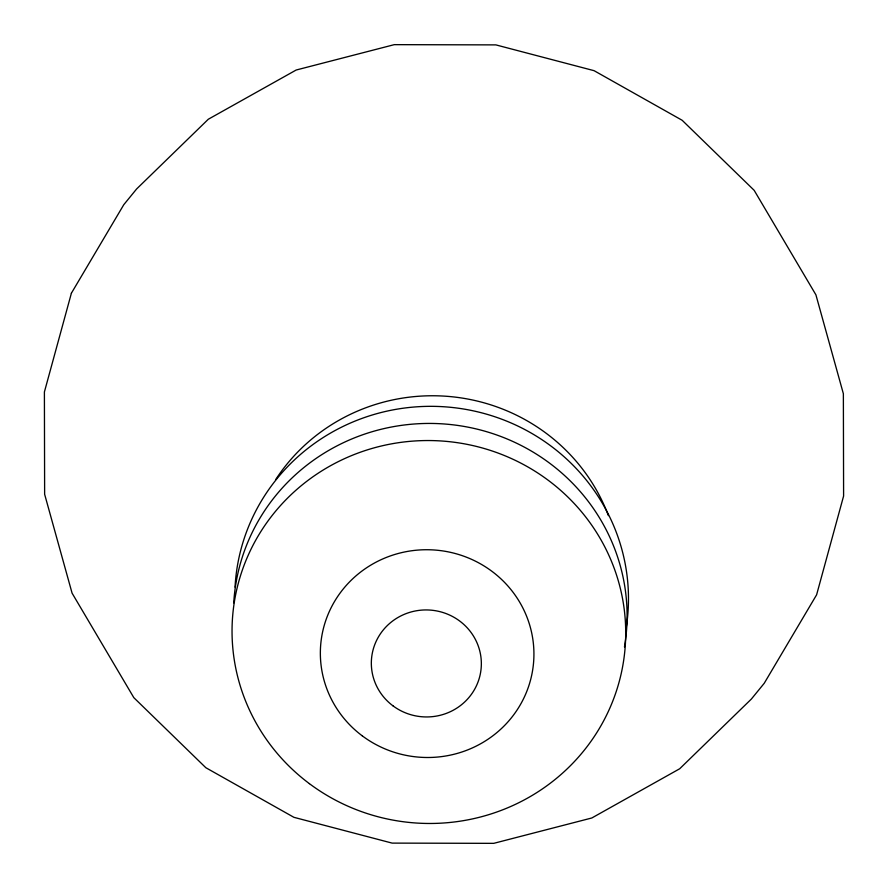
<?xml version="1.0" encoding="UTF-8"?>
<svg xmlns="http://www.w3.org/2000/svg" width="888" height="888" viewBox="0 0 888 888"><rect width="100%" height="100%" fill="white"/><g stroke="black" fill="none" stroke-linecap="round" stroke-linejoin="round"><path stroke-width="1.33" d="M235.043 587.168A196.881 191.442 4.6 0 1 453.424 407.603A196.881 191.442 4.6 0 1 625.607 631.213M233.733 602.908A196.881 191.442 4.6 0 1 452.059 424.708A196.881 191.442 4.6 0 1 624.464 646.975M275.624 479.664A186.447 181.296 4.6 0 1 453.058 396.869A186.447 181.296 4.6 0 1 608.391 515.628M71.395 293.184L44.4 391.963L44.633 494.272L72.083 593.162L133.833 697.668L205.827 767.709L293.928 817.326L392.13 843.112L493.728 843.345L591.819 817.981L679.686 768.764L751.381 699.034L764.213 683.305L816.605 594.816L843.6 496.037L843.367 393.728L815.917 294.838L754.167 190.332L682.173 120.291L594.072 70.674L495.87 44.888L394.272 44.655L296.181 70.019L208.314 119.236L136.619 188.966L123.787 204.695L71.395 293.184M309.39 783.649A196.881 191.442 4.6 0 0 624.086 657.431A196.881 191.442 4.6 0 0 353.147 454.945A196.881 191.442 4.6 0 0 309.39 783.649M362.315 735.886A106.804 103.863 4.6 0 0 533.044 667.41A106.804 103.863 4.6 0 0 386.047 557.553A106.804 103.863 4.6 0 0 362.315 735.886M392.951 705.816A55.012 53.491 4.6 0 0 480.896 670.54A55.012 53.491 4.6 0 0 405.183 613.963A55.012 53.491 4.6 0 0 392.951 705.816"/></g></svg>
